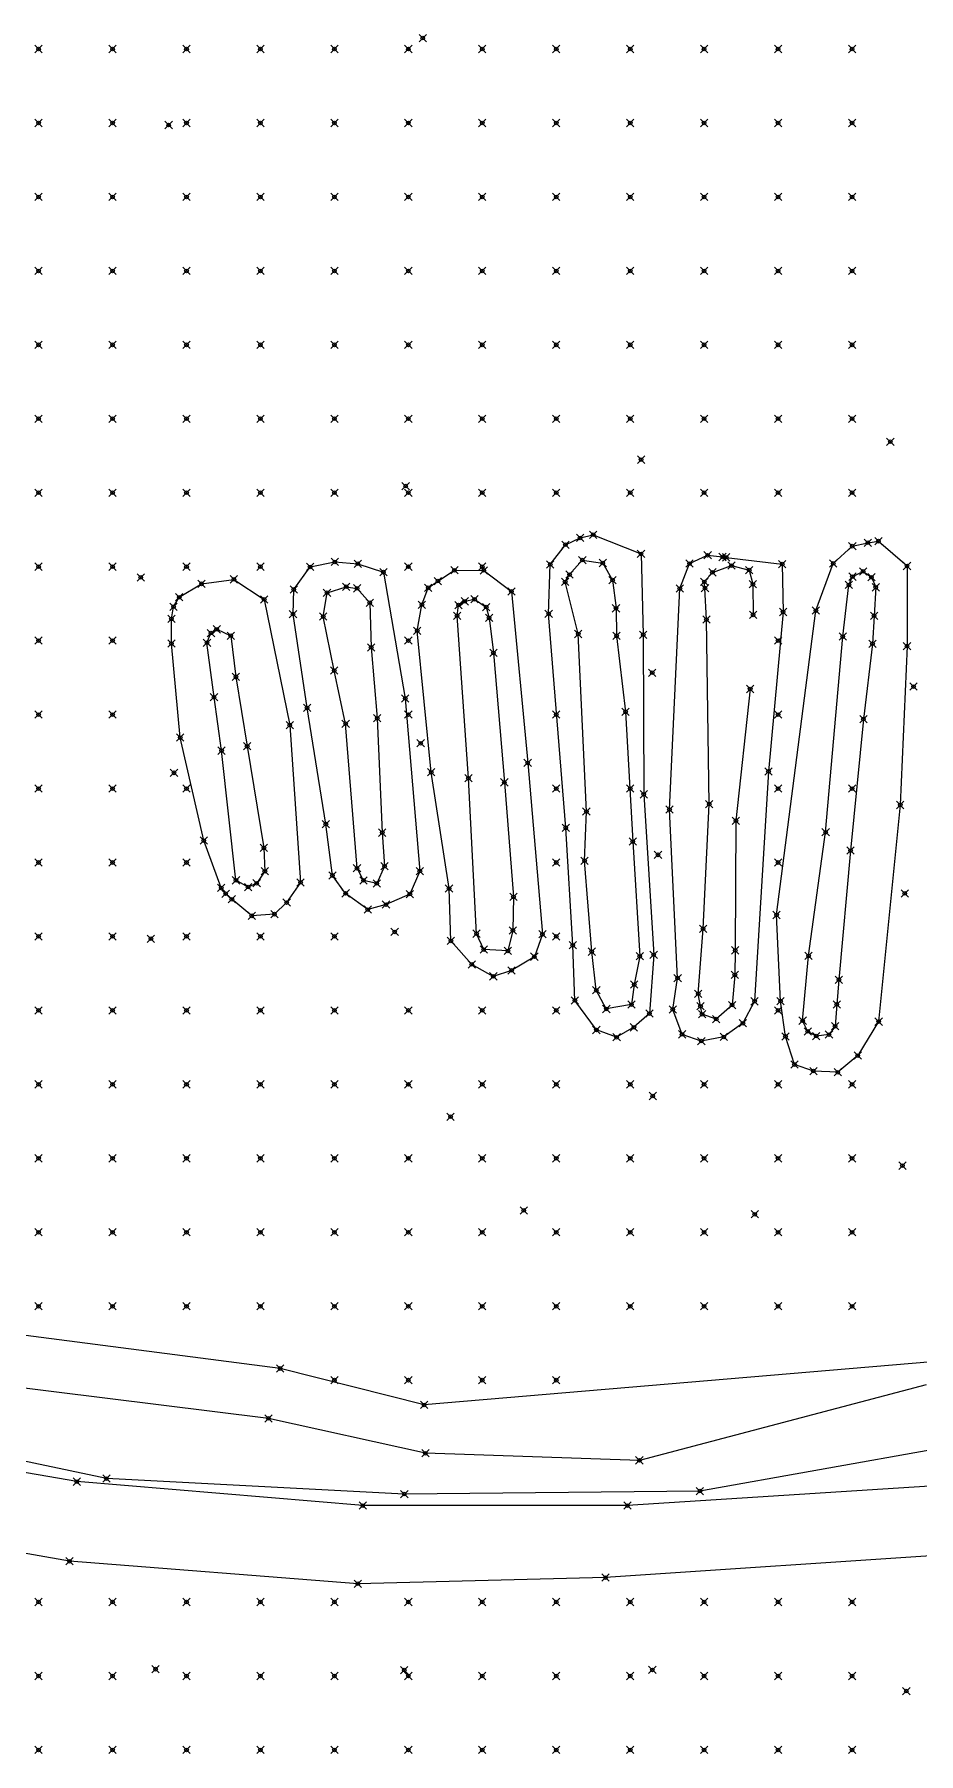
# Model space of a CAD drawing. Header units: metres. Extents: x 441556 to 446409, y 432338 to 461058.
# Drawn here: x 443447.5 to 443483.4, y 448476.8 to 448546.5 of the extents above; entities that cross this region are included whole.
import ezdxf

# ---------------------------------------------------------------- set-up
doc = ezdxf.new("R2010")
doc.units = ezdxf.units.M
doc.header["$MEASUREMENT"] = 0
doc.header["$PDMODE"] = 35
doc.header["$PDSIZE"] = 0.15
for name, color, linetype, lineweight in [('DTM-BRE-RevN_GRP_Bazin jos', 2, 'Continuous', 0), ('DTM-BRE-RevN_GRP_Bazin sus', 2, 'Continuous', 0), ('DTM-BRE-RevN_GRP_DRUM PIATRA', 2, 'Continuous', 0), ('DTM-BRE-RevN_GRP_FIRUL APEI', 2, 'Continuous', 0), ('DTM-BRE-RevN_GRP_RAU', 2, 'Continuous', 0), ('DTM-BRE-RevN_GRP_TALUZ SUS', 2, 'Continuous', 0), ('DTM-NOK-RevN_LIDAR_co_lidar', 91, 'Continuous', 0), ('DTM-NOK-RevN_RTK', 32, 'Continuous', 0)]:
    doc.layers.add(name, color=color, linetype=linetype, lineweight=lineweight)

msp = doc.modelspace()

# ---------------------------------------------------------------- linework, layer by layer
at = {"layer": 'DTM-BRE-RevN_GRP_Bazin jos'}
for p, q in [((443469.219, 448524.587, 348.872), (443469.736, 448525.174, 349.002)), ((443469.736, 448525.174, 349.002), (443470.565, 448525.057, 348.95)), ((443470.565, 448525.057, 348.95), (443470.963, 448524.366, 348.948)), ((443474.684, 448524.289, 349.06), (443475.014, 448524.679, 349.012)), ((443475.014, 448524.679, 349.012), (443475.786, 448524.951, 349.066)), ((443475.786, 448524.951, 349.066), (443476.505, 448524.772, 349.066)), ((443476.505, 448524.772, 349.066), (443476.653, 448524.195, 349.05)), ((443480.694, 448524.504, 349.552), (443481.123, 448524.716, 349.342)), ((443481.123, 448524.716, 349.342), (443481.463, 448524.479, 349.39)), ((443459.382, 448523.849, 348.727), (443460.161, 448524.096, 348.754)), ((443460.161, 448524.096, 348.754), (443460.603, 448524.03, 348.722)), ((443460.603, 448524.03, 348.722), (443461.117, 448523.444, 348.485)), ((443469.041, 448524.289, 348.942), (443469.219, 448524.587, 348.872)), ((443469.569, 448522.178, 348.71), (443469.041, 448524.289, 348.942)), ((443470.963, 448524.366, 348.948), (443471.103, 448523.22, 348.69)), ((443474.711, 448524.038, 348.984), (443474.684, 448524.289, 349.06)), ((443474.77, 448522.763, 348.85), (443474.711, 448524.038, 348.984)), ((443476.653, 448524.195, 349.05), (443476.664, 448522.955, 348.853)), ((443480.301, 448522.075, 349.37), (443480.547, 448524.168, 349.522)), ((443480.547, 448524.168, 349.522), (443480.694, 448524.504, 349.552)), ((443481.463, 448524.479, 349.39), (443481.639, 448524.071, 349.308)), ((443481.639, 448524.071, 349.308), (443481.569, 448522.916, 349.14)), ((443459.227, 448522.886, 348.464), (443459.382, 448523.849, 348.727)), ((443461.117, 448523.444, 348.485), (443461.172, 448521.635, 348.137)), ((443464.659, 448522.919, 348.756), (443464.715, 448523.35, 349.015)), ((443464.715, 448523.35, 349.015), (443464.967, 448523.503, 349.086)), ((443464.967, 448523.503, 349.086), (443465.365, 448523.588, 349.084)), ((443465.365, 448523.588, 349.084), (443465.841, 448523.267, 349.111)), ((443459.675, 448520.693, 347.969), (443459.227, 448522.886, 348.464)), ((443465.115, 448516.33, 348.404), (443464.659, 448522.919, 348.756)), ((443465.841, 448523.267, 349.111), (443465.957, 448522.831, 348.911)), ((443465.957, 448522.831, 348.911), (443466.132, 448521.411, 348.56)), ((443471.103, 448523.22, 348.69), (443471.126, 448522.103, 348.623)), ((443474.886, 448515.278, 348.23), (443474.77, 448522.763, 348.85)), ((443481.569, 448522.916, 349.14), (443481.505, 448521.78, 349.003)), ((443454.513, 448521.825, 348.164), (443454.675, 448522.215, 348.241)), ((443454.675, 448522.215, 348.241), (443454.908, 448522.368, 348.293)), ((443454.908, 448522.368, 348.293), (443455.478, 448522.107, 348.465)), ((443455.478, 448522.107, 348.465), (443455.686, 448520.441, 347.966)), ((443469.9, 448514.974, 348.275), (443469.569, 448522.178, 348.71)), ((443471.126, 448522.103, 348.623), (443471.492, 448519.021, 348.45)), ((443479.605, 448514.137, 348.99), (443480.301, 448522.075, 349.37)), ((443454.798, 448519.613, 347.864), (443454.513, 448521.825, 348.164)), ((443461.172, 448521.635, 348.137), (443461.42, 448518.762, 347.885)), ((443466.132, 448521.411, 348.56), (443466.574, 448516.161, 348.465)), ((443481.505, 448521.78, 349.003), (443481.135, 448518.725, 348.89)), ((443460.137, 448518.537, 347.938), (443459.675, 448520.693, 347.969)), ((443455.686, 448520.441, 347.966), (443456.143, 448517.626, 347.887)), ((443476.543, 448519.948, 348.5), (443475.966, 448514.605, 348.305)), ((443455.103, 448517.447, 347.817), (443454.798, 448519.613, 347.864)), ((443460.598, 448512.68, 348.368), (443460.137, 448518.537, 347.938)), ((443461.42, 448518.762, 347.885), (443461.622, 448514.121, 348.241)), ((443471.492, 448519.021, 348.45), (443471.782, 448513.761, 348.465)), ((443481.135, 448518.725, 348.89), (443480.615, 448513.394, 348.815)), ((443455.689, 448512.188, 348.486), (443455.103, 448517.447, 347.817)), ((443456.143, 448517.626, 347.887), (443456.82, 448513.503, 348.131)), ((443465.448, 448510.023, 348.628), (443465.115, 448516.33, 348.404)), ((443466.574, 448516.161, 348.465), (443466.945, 448511.515, 348.331)), ((443469.828, 448512.981, 348.357), (443469.9, 448514.974, 348.275)), ((443474.635, 448510.223, 348.25), (443474.886, 448515.278, 348.23)), ((443475.966, 448514.605, 348.305), (443475.939, 448509.347, 348.21)), ((443461.622, 448514.121, 348.241), (443461.718, 448512.761, 348.582)), ((443471.782, 448513.761, 348.465), (443472.066, 448509.109, 348.131)), ((443478.912, 448509.122, 348.85), (443479.605, 448514.137, 348.99)), ((443456.82, 448513.503, 348.131), (443456.86, 448512.555, 348.283)), ((443470.121, 448509.295, 348.294), (443469.828, 448512.981, 348.357)), ((443480.615, 448513.394, 348.815), (443480.142, 448508.156, 348.57)), ((443456.182, 448511.915, 348.615), (443455.689, 448512.188, 348.486)), ((443456.86, 448512.555, 348.283), (443456.529, 448512.067, 348.471)), ((443460.865, 448512.182, 348.889), (443460.598, 448512.68, 348.368)), ((443461.397, 448512.064, 348.975), (443460.865, 448512.182, 348.889)), ((443461.718, 448512.761, 348.582), (443461.397, 448512.064, 348.975)), ((443456.529, 448512.067, 348.471), (443456.182, 448511.915, 348.615)), ((443466.945, 448511.515, 348.331), (443466.921, 448510.157, 348.462)), ((443465.74, 448509.38, 348.78), (443465.448, 448510.023, 348.628)), ((443466.921, 448510.157, 348.462), (443466.72, 448509.326, 348.816)), ((443474.439, 448507.588, 348.493), (443474.635, 448510.223, 348.25)), ((443466.72, 448509.326, 348.816), (443465.74, 448509.38, 348.78)), ((443475.939, 448509.347, 348.21), (443475.922, 448508.352, 348.285)), ((443470.304, 448507.73, 348.233), (443470.121, 448509.295, 348.294)), ((443472.066, 448509.109, 348.131), (443471.842, 448507.96, 348.384)), ((443478.672, 448506.495, 348.963), (443478.912, 448509.122, 348.85)), ((443471.842, 448507.96, 348.384), (443471.73, 448507.147, 348.416)), ((443475.922, 448508.352, 348.285), (443475.812, 448507.128, 348.35)), ((443480.142, 448508.156, 348.57), (443480.054, 448507.155, 348.715)), ((443470.709, 448506.969, 348.43), (443470.304, 448507.73, 348.233)), ((443474.529, 448507.083, 348.482), (443474.439, 448507.588, 348.493)), ((443471.73, 448507.147, 348.416), (443470.709, 448506.969, 348.43)), ((443474.592, 448506.755, 348.512), (443474.529, 448507.083, 348.482)), ((443475.17, 448506.559, 348.513), (443474.592, 448506.755, 348.512)), ((443475.812, 448507.128, 348.35), (443475.17, 448506.559, 348.513)), ((443480.054, 448507.155, 348.715), (443479.99, 448506.269, 348.84)), ((443478.879, 448506.059, 349.126), (443478.672, 448506.495, 348.963)), ((443479.224, 448505.868, 349.072), (443478.879, 448506.059, 349.126)), ((443479.741, 448505.933, 349.073), (443479.224, 448505.868, 349.072)), ((443479.99, 448506.269, 348.84), (443479.741, 448505.933, 349.073))]:
    msp.add_line(p, q, dxfattribs=at)
at = {"layer": 'DTM-BRE-RevN_GRP_Bazin sus'}
for p, q in [((443469.052, 448525.797, 349.717), (443469.644, 448526.075, 349.81)), ((443469.644, 448526.075, 349.81), (443470.178, 448526.201, 349.753)), ((443470.178, 448526.201, 349.753), (443472.117, 448525.428, 349.83)), ((443468.435, 448524.998, 349.587), (443469.052, 448525.797, 349.717)), ((443472.117, 448525.428, 349.83), (443472.205, 448522.145, 349.772)), ((443474.086, 448525.034, 349.877), (443474.819, 448525.372, 349.804)), ((443474.819, 448525.372, 349.804), (443475.425, 448525.301, 349.835)), ((443479.914, 448525.042, 349.938), (443480.686, 448525.74, 350.068)), ((443480.686, 448525.74, 350.068), (443481.321, 448525.879, 350.161)), ((443481.321, 448525.879, 350.161), (443481.744, 448525.943, 350.251)), ((443481.744, 448525.943, 350.251), (443482.905, 448524.937, 349.945)), ((443458.031, 448523.983, 349.636), (443458.698, 448524.897, 349.878)), ((443458.698, 448524.897, 349.878), (443459.702, 448525.1, 349.739)), ((443459.702, 448525.1, 349.739), (443460.628, 448525.029, 349.749)), ((443460.628, 448525.029, 349.749), (443461.668, 448524.686, 349.628)), ((443461.668, 448524.686, 349.628), (443462.555, 448519.565, 349.304)), ((443463.877, 448524.324, 349.452), (443464.55, 448524.762, 349.187)), ((443464.55, 448524.762, 349.187), (443465.739, 448524.755, 349.292)), ((443465.739, 448524.755, 349.292), (443466.863, 448523.904, 349.47)), ((443468.371, 448522.996, 349.692), (443468.435, 448524.998, 349.587)), ((443473.691, 448524.022, 349.761), (443474.086, 448525.034, 349.877)), ((443475.425, 448525.301, 349.835), (443475.575, 448525.287, 349.838)), ((443475.575, 448525.287, 349.838), (443477.846, 448525.014, 349.894)), ((443477.846, 448525.014, 349.894), (443477.881, 448523.071, 349.844)), ((443479.211, 448523.127, 349.911), (443479.914, 448525.042, 349.938)), ((443482.905, 448524.937, 349.945), (443482.905, 448521.688, 349.964)), ((443453.39, 448523.667, 349.736), (443454.292, 448524.212, 349.539)), ((443454.292, 448524.212, 349.539), (443455.607, 448524.395, 349.739)), ((443455.607, 448524.395, 349.739), (443456.833, 448523.578, 349.645)), ((443458.002, 448522.984, 349.428), (443458.031, 448523.983, 349.636)), ((443463.229, 448523.366, 349.578), (443463.488, 448524.05, 349.571)), ((443463.488, 448524.05, 349.571), (443463.877, 448524.324, 349.452)), ((443473.272, 448515.059, 349.754), (443473.691, 448524.022, 349.761)), ((443453.073, 448522.79, 349.58), (443453.159, 448523.284, 349.56)), ((443453.159, 448523.284, 349.56), (443453.39, 448523.667, 349.736)), ((443456.833, 448523.578, 349.645), (443457.871, 448518.485, 349.324)), ((443463.043, 448522.31, 349.646), (443463.229, 448523.366, 349.578)), ((443466.863, 448523.904, 349.47), (443467.52, 448516.952, 349.565)), ((443453.073, 448521.791, 349.387), (443453.073, 448522.79, 349.58)), ((443458.573, 448519.179, 349.224), (443458.002, 448522.984, 349.428)), ((443469.066, 448514.316, 349.505), (443468.371, 448522.996, 349.692)), ((443477.881, 448523.071, 349.844), (443477.287, 448516.602, 349.778)), ((443477.615, 448510.782, 349.887), (443479.211, 448523.127, 349.911)), ((443463.608, 448516.573, 349.455), (443463.043, 448522.31, 349.646)), ((443472.205, 448522.145, 349.772), (443472.226, 448515.676, 349.56)), ((443453.431, 448517.976, 349.268), (443453.073, 448521.791, 349.387)), ((443482.905, 448521.688, 349.964), (443482.63, 448515.243, 349.808)), ((443459.333, 448514.467, 349.232), (443458.573, 448519.179, 349.224)), ((443462.555, 448519.565, 349.304), (443463.146, 448512.563, 349.515)), ((443457.871, 448518.485, 349.324), (443458.308, 448512.102, 349.299)), ((443454.381, 448513.798, 349.161), (443453.431, 448517.976, 349.268)), ((443464.33, 448511.852, 349.435), (443463.608, 448516.573, 349.455)), ((443467.52, 448516.952, 349.565), (443468.117, 448510.003, 349.45)), ((443477.287, 448516.602, 349.778), (443476.721, 448507.28, 349.697)), ((443472.226, 448515.676, 349.56), (443472.63, 448509.17, 349.353)), ((443473.602, 448508.222, 349.577), (443473.272, 448515.059, 349.754)), ((443482.63, 448515.243, 349.808), (443481.755, 448506.456, 349.829)), ((443459.603, 448512.383, 349.272), (443459.333, 448514.467, 349.232)), ((443469.349, 448509.555, 349.405), (443469.066, 448514.316, 349.505)), ((443455.09, 448511.882, 349.223), (443454.381, 448513.798, 349.161)), ((443460.137, 448511.659, 349.306), (443459.603, 448512.383, 349.272)), ((443463.146, 448512.563, 349.515), (443462.74, 448511.628, 349.43)), ((443455.27, 448511.645, 349.113), (443455.09, 448511.882, 349.223)), ((443455.521, 448511.422, 349.167), (443455.27, 448511.645, 349.113)), ((443456.328, 448510.747, 349.311), (443455.521, 448511.422, 349.167)), ((443458.308, 448512.102, 349.299), (443457.744, 448511.287, 349.176)), ((443461.035, 448511, 349.379), (443460.137, 448511.659, 349.306)), ((443462.74, 448511.628, 349.43), (443461.774, 448511.203, 349.353)), ((443464.405, 448509.729, 349.475), (443464.33, 448511.852, 349.435)), ((443457.25, 448510.815, 349.288), (443456.328, 448510.747, 349.311)), ((443457.744, 448511.287, 349.176), (443457.25, 448510.815, 349.288)), ((443461.774, 448511.203, 349.353), (443461.035, 448511, 349.379)), ((443477.776, 448507.291, 349.716), (443477.615, 448510.782, 349.887)), ((443465.25, 448508.776, 349.423), (443464.405, 448509.729, 349.475)), ((443468.117, 448510.003, 349.45), (443467.79, 448509.091, 349.578)), ((443469.434, 448507.319, 349.345), (443469.349, 448509.555, 349.405)), ((443466.126, 448508.293, 349.478), (443465.25, 448508.776, 349.423)), ((443467.79, 448509.091, 349.578), (443466.867, 448508.531, 349.468)), ((443472.63, 448509.17, 349.353), (443472.457, 448506.781, 349.528)), ((443466.867, 448508.531, 349.468), (443466.126, 448508.293, 349.478)), ((443473.403, 448506.954, 349.608), (443473.602, 448508.222, 349.577)), ((443470.305, 448506.118, 349.263), (443469.434, 448507.319, 349.345)), ((443476.721, 448507.28, 349.697), (443476.247, 448506.389, 349.577)), ((443477.977, 448505.858, 349.738), (443477.776, 448507.291, 349.716)), ((443472.457, 448506.781, 349.528), (443471.83, 448506.226, 349.568)), ((443473.782, 448505.941, 349.485), (443473.403, 448506.954, 349.608)), ((443471.128, 448505.825, 349.268), (443470.305, 448506.118, 349.263)), ((443471.83, 448506.226, 349.568), (443471.128, 448505.825, 349.268)), ((443474.563, 448505.669, 349.506), (443473.782, 448505.941, 349.485)), ((443475.474, 448505.837, 349.551), (443474.563, 448505.669, 349.506)), ((443476.247, 448506.389, 349.577), (443475.474, 448505.837, 349.551)), ((443478.338, 448504.718, 349.624), (443477.977, 448505.858, 349.738)), ((443481.755, 448506.456, 349.829), (443480.905, 448505.082, 349.687)), ((443479.108, 448504.451, 349.786), (443478.338, 448504.718, 349.624)), ((443480.097, 448504.402, 349.711), (443479.108, 448504.451, 349.786)), ((443480.905, 448505.082, 349.687), (443480.097, 448504.402, 349.711))]:
    msp.add_line(p, q, dxfattribs=at)
at = {"layer": 'DTM-BRE-RevN_GRP_DRUM PIATRA'}
for p, q in [((443449.234, 448487.799, 348.073), (443438.989, 448489.576, 347.897)), ((443460.829, 448486.829, 348.43), (443449.234, 448487.799, 348.073)), ((443486.265, 448487.772, 349.371), (443471.564, 448486.83, 348.772)), ((443448.942, 448484.571, 348.18), (443438.034, 448486.5, 347.768)), ((443471.564, 448486.83, 348.772), (443460.829, 448486.829, 348.43)), ((443486.115, 448484.942, 349.404), (443470.68, 448483.907, 348.808)), ((443460.632, 448483.657, 348.569), (443448.942, 448484.571, 348.18)), ((443470.68, 448483.907, 348.808), (443460.632, 448483.657, 348.569))]:
    msp.add_line(p, q, dxfattribs=at)
at = {"layer": 'DTM-BRE-RevN_GRP_FIRUL APEI'}
for p, q in [((443457.476, 448492.389, 347.367), (443442.079, 448494.378, 346.887)), ((443483.915, 448492.655, 347.876), (443463.317, 448490.914, 347.566)), ((443463.317, 448490.914, 347.566), (443457.476, 448492.389, 347.367))]:
    msp.add_line(p, q, dxfattribs=at)
at = {"layer": 'DTM-BRE-RevN_GRP_RAU'}
for p, q in [((443457.003, 448490.363, 347.557), (443440.828, 448492.361, 347.204)), ((443483.684, 448491.72, 348.154), (443472.049, 448488.663, 348.036)), ((443463.373, 448488.951, 347.705), (443457.003, 448490.363, 347.557)), ((443472.049, 448488.663, 348.036), (443463.373, 448488.951, 347.705))]:
    msp.add_line(p, q, dxfattribs=at)
at = {"layer": 'DTM-BRE-RevN_GRP_TALUZ SUS'}
for p, q in [((443450.437, 448487.924, 348.076), (443439.31, 448490.292, 347.963)), ((443484.211, 448489.138, 349.316), (443474.507, 448487.418, 348.932)), ((443462.517, 448487.296, 348.502), (443450.437, 448487.924, 348.076)), ((443474.507, 448487.418, 348.932), (443462.517, 448487.296, 348.502))]:
    msp.add_line(p, q, dxfattribs=at)
at = {"layer": 'DTM-NOK-RevN_LIDAR_co_lidar'}
for p in [(443447.683, 448545.904, 360.932), (443450.683, 448545.904, 361.954), (443453.682, 448545.904, 362.986), (443456.681, 448545.904, 363.737), (443459.681, 448545.904, 364.309), (443462.68, 448545.904, 365.339), (443465.679, 448545.904, 364.86), (443468.679, 448545.904, 364.376), (443471.678, 448545.904, 365.101), (443474.677, 448545.904, 365.413), (443477.677, 448545.904, 364.589), (443480.676, 448545.904, 363.922), (443447.683, 448542.904, 360.376), (443450.683, 448542.904, 360.753), (443453.682, 448542.904, 361.179), (443456.681, 448542.904, 361.497), (443459.681, 448542.904, 361.522), (443462.68, 448542.904, 361.972), (443465.679, 448542.904, 361.31), (443468.679, 448542.904, 360.297), (443471.678, 448542.904, 361.006), (443474.677, 448542.904, 361.489), (443477.677, 448542.904, 360.924), (443480.676, 448542.904, 360.448), (443447.683, 448539.905, 360.144), (443450.683, 448539.905, 359.437), (443453.682, 448539.905, 358.393), (443456.681, 448539.905, 357.918), (443459.681, 448539.905, 357.578), (443462.68, 448539.905, 357.302), (443465.679, 448539.905, 357.031), (443468.679, 448539.905, 356.808), (443471.678, 448539.905, 356.759), (443474.677, 448539.905, 357.574), (443477.677, 448539.905, 357.526), (443480.676, 448539.905, 357.138), (443447.683, 448536.906, 359.841), (443450.683, 448536.906, 358.738), (443453.682, 448536.906, 356.837), (443456.681, 448536.906, 355.262), (443459.681, 448536.906, 354.117), (443462.68, 448536.906, 353.897), (443465.679, 448536.906, 353.792), (443468.679, 448536.906, 353.785), (443471.678, 448536.906, 353.575), (443474.677, 448536.906, 353.914), (443477.677, 448536.906, 354.184), (443480.676, 448536.906, 354.182), (443447.683, 448533.906, 357.742), (443450.683, 448533.906, 356.654), (443453.682, 448533.906, 355.005), (443456.681, 448533.906, 353.122), (443459.681, 448533.906, 352.217), (443462.68, 448533.906, 351.597), (443465.679, 448533.906, 351.328), (443468.679, 448533.906, 351.066), (443471.678, 448533.906, 351.171), (443474.677, 448533.906, 351.269), (443477.677, 448533.906, 351.568), (443480.676, 448533.906, 351.832), (443447.683, 448530.907, 354.019), (443450.683, 448530.907, 352.882), (443453.682, 448530.907, 351.848), (443456.681, 448530.907, 351.071), (443459.681, 448530.907, 350.575), (443462.68, 448530.907, 350.145), (443465.679, 448530.907, 349.976), (443468.679, 448530.907, 349.985), (443471.678, 448530.907, 350.039), (443474.677, 448530.907, 350.068), (443477.677, 448530.907, 350.125), (443480.676, 448530.907, 350.239), (443447.683, 448527.908, 351.192), (443450.683, 448527.908, 350.344), (443453.682, 448527.908, 350.033), (443456.681, 448527.908, 349.885), (443459.681, 448527.908, 349.804), (443462.68, 448527.908, 349.775), (443465.679, 448527.908, 349.762), (443468.679, 448527.908, 349.75), (443471.678, 448527.908, 349.797), (443474.677, 448527.908, 349.802), (443477.677, 448527.908, 349.864), (443480.676, 448527.908, 349.925), (443447.683, 448524.908, 350.042), (443450.683, 448524.908, 349.711), (443453.682, 448524.908, 349.512), (443456.681, 448524.908, 349.536), (443462.68, 448524.908, 349.313), (443465.679, 448524.908, 349.351), (443447.683, 448521.909, 349.45), (443450.683, 448521.909, 349.439), (443462.68, 448521.909, 348.606), (443477.677, 448521.909, 348.99), (443447.683, 448518.91, 349.194), (443450.683, 448518.91, 349.231), (443462.68, 448518.91, 348.553), (443468.679, 448518.91, 348.391), (443477.677, 448518.91, 348.716), (443447.683, 448515.91, 348.984), (443450.683, 448515.91, 349.039), (443453.682, 448515.91, 348.569), (443468.679, 448515.91, 348.27), (443471.678, 448515.91, 348.272), (443477.677, 448515.91, 348.517), (443480.676, 448515.91, 348.723), (443447.683, 448512.911, 348.921), (443450.683, 448512.911, 348.976), (443453.682, 448512.911, 348.804), (443468.679, 448512.911, 348.263), (443477.677, 448512.911, 348.409), (443447.683, 448509.912, 348.783), (443450.683, 448509.912, 348.845), (443453.682, 448509.912, 348.918), (443456.681, 448509.912, 348.97), (443459.681, 448509.912, 349.051), (443468.679, 448509.912, 348.505), (443447.683, 448506.912, 348.767), (443450.683, 448506.912, 348.812), (443453.682, 448506.912, 348.916), (443456.681, 448506.912, 349.035), (443459.681, 448506.912, 349.127), (443462.68, 448506.912, 349.094), (443465.679, 448506.912, 349.029), (443468.679, 448506.912, 348.865), (443477.677, 448506.912, 348.842), (443479.224, 448505.868, 349.072), (443447.683, 448503.913, 348.787), (443450.683, 448503.913, 348.875), (443453.682, 448503.913, 348.935), (443456.681, 448503.913, 348.958), (443459.681, 448503.913, 348.982), (443462.68, 448503.913, 348.953), (443465.679, 448503.913, 348.969), (443468.679, 448503.913, 349.007), (443471.678, 448503.913, 349.141), (443474.677, 448503.913, 349.208), (443477.677, 448503.913, 349.294), (443480.676, 448503.913, 349.393), (443447.683, 448500.913, 348.044), (443450.683, 448500.913, 348.451), (443453.682, 448500.913, 348.795), (443456.681, 448500.913, 348.913), (443459.681, 448500.913, 348.866), (443462.68, 448500.913, 348.895), (443465.679, 448500.913, 348.916), (443468.679, 448500.913, 349.012), (443471.678, 448500.913, 349.093), (443474.677, 448500.913, 349.199), (443477.677, 448500.913, 349.316), (443480.676, 448500.913, 349.426), (443447.683, 448497.914, 347.343), (443450.683, 448497.914, 347.589), (443453.682, 448497.914, 348.028), (443456.681, 448497.914, 348.236), (443459.681, 448497.914, 348.149), (443462.68, 448497.914, 348.113), (443465.679, 448497.914, 348.277), (443468.679, 448497.914, 348.401), (443471.678, 448497.914, 348.501), (443474.677, 448497.914, 348.65), (443477.677, 448497.914, 348.741), (443480.676, 448497.914, 348.742), (443447.683, 448494.915, 347.065), (443450.683, 448494.915, 347.094), (443453.682, 448494.915, 347.333), (443456.681, 448494.915, 347.465), (443459.681, 448494.915, 347.52), (443462.68, 448494.915, 347.569), (443465.679, 448494.915, 347.73), (443468.679, 448494.915, 347.872), (443471.678, 448494.915, 348.023), (443474.677, 448494.915, 348.075), (443477.677, 448494.915, 348.116), (443480.676, 448494.915, 348.141), (443459.681, 448491.915, 347.376), (443462.68, 448491.915, 347.454), (443465.679, 448491.915, 347.567), (443468.679, 448491.915, 347.702), (443447.683, 448482.917, 348.213), (443450.683, 448482.917, 348.207), (443453.682, 448482.917, 348.238), (443456.681, 448482.917, 348.307), (443459.681, 448482.917, 348.366), (443462.68, 448482.917, 348.44), (443465.679, 448482.917, 348.515), (443468.679, 448482.917, 348.615), (443471.678, 448482.917, 348.734), (443474.677, 448482.917, 348.836), (443477.677, 448482.917, 348.935), (443480.676, 448482.917, 349.044), (443447.683, 448479.918, 348.393), (443450.683, 448479.918, 348.406), (443453.682, 448479.918, 348.441), (443456.681, 448479.918, 348.482), (443459.681, 448479.918, 348.527), (443462.68, 448479.918, 348.611), (443465.679, 448479.918, 348.702), (443468.679, 448479.918, 348.806), (443471.678, 448479.918, 348.916), (443474.677, 448479.918, 348.989), (443477.677, 448479.918, 349.073), (443480.676, 448479.918, 349.166), (443447.683, 448476.919, 348.375), (443450.683, 448476.919, 348.421), (443453.682, 448476.919, 348.473), (443456.681, 448476.919, 348.528), (443459.681, 448476.919, 348.596), (443462.68, 448476.919, 348.689), (443465.679, 448476.919, 348.803), (443468.679, 448476.919, 348.906), (443471.678, 448476.919, 348.975), (443474.677, 448476.919, 349.039), (443477.677, 448476.919, 349.146), (443480.676, 448476.919, 349.25)]:
    msp.add_point(p, dxfattribs=at)
at = {"layer": 'DTM-NOK-RevN_RTK'}
for p in [(443463.265, 448546.347, 366.229), (443452.959, 448542.821, 362.232), (443482.228, 448529.977, 350.196), (443472.121, 448529.249, 349.937), (443462.572, 448528.175, 349.978), (443469.644, 448526.075, 349.81), (443470.178, 448526.201, 349.753), (443481.744, 448525.943, 350.251), (443469.052, 448525.797, 349.717), (443472.117, 448525.428, 349.83), (443474.819, 448525.372, 349.804), (443475.425, 448525.301, 349.835), (443475.575, 448525.287, 349.838), (443480.686, 448525.74, 350.068), (443481.321, 448525.879, 350.161), (443458.698, 448524.897, 349.878), (443459.702, 448525.1, 349.739), (443460.628, 448525.029, 349.749), (443461.668, 448524.686, 349.628), (443464.55, 448524.762, 349.187), (443465.739, 448524.755, 349.292), (443468.435, 448524.998, 349.587), (443469.219, 448524.587, 348.872), (443469.736, 448525.174, 349.002), (443470.565, 448525.057, 348.95), (443474.086, 448525.034, 349.877), (443475.014, 448524.679, 349.012), (443475.786, 448524.951, 349.066), (443476.505, 448524.772, 349.066), (443477.846, 448525.014, 349.894), (443479.914, 448525.042, 349.938), (443481.123, 448524.716, 349.342), (443482.905, 448524.937, 349.945), (443451.827, 448524.473, 349.843), (443454.292, 448524.212, 349.539), (443455.607, 448524.395, 349.739), (443458.031, 448523.983, 349.636), (443459.382, 448523.849, 348.727), (443460.161, 448524.096, 348.754), (443460.603, 448524.03, 348.722), (443463.488, 448524.05, 349.571), (443463.877, 448524.324, 349.452), (443466.863, 448523.904, 349.47), (443469.041, 448524.289, 348.942), (443470.963, 448524.366, 348.948), (443473.691, 448524.022, 349.761), (443474.684, 448524.289, 349.06), (443474.711, 448524.038, 348.984), (443476.653, 448524.195, 349.05), (443480.547, 448524.168, 349.522), (443480.694, 448524.504, 349.552), (443481.463, 448524.479, 349.39), (443481.639, 448524.071, 349.308), (443453.159, 448523.284, 349.56), (443453.39, 448523.667, 349.736), (443456.833, 448523.578, 349.645), (443461.117, 448523.444, 348.485), (443463.229, 448523.366, 349.578), (443464.715, 448523.35, 349.015), (443464.967, 448523.503, 349.086), (443465.365, 448523.588, 349.084), (443465.841, 448523.267, 349.111), (443471.103, 448523.22, 348.69), (443479.211, 448523.127, 349.911), (443453.073, 448522.79, 349.58), (443458.002, 448522.984, 349.428), (443459.227, 448522.886, 348.464), (443464.659, 448522.919, 348.756), (443465.957, 448522.831, 348.911), (443468.371, 448522.996, 349.692), (443474.77, 448522.763, 348.85), (443476.664, 448522.955, 348.853), (443477.881, 448523.071, 349.844), (443481.569, 448522.916, 349.14), (443453.073, 448521.791, 349.387), (443454.513, 448521.825, 348.164), (443454.675, 448522.215, 348.241), (443454.908, 448522.368, 348.293), (443455.478, 448522.107, 348.465), (443463.043, 448522.31, 349.646), (443469.569, 448522.178, 348.71), (443471.126, 448522.103, 348.623), (443472.205, 448522.145, 349.772), (443480.301, 448522.075, 349.37), (443481.505, 448521.78, 349.003), (443461.172, 448521.635, 348.137), (443466.132, 448521.411, 348.56), (443482.905, 448521.688, 349.964), (443455.686, 448520.441, 347.966), (443459.675, 448520.693, 347.969), (443472.571, 448520.608, 349.711), (443476.543, 448519.948, 348.5), (443483.173, 448520.048, 350.068), (443454.798, 448519.613, 347.864), (443458.573, 448519.179, 349.224), (443462.555, 448519.565, 349.304), (443471.492, 448519.021, 348.45), (443457.871, 448518.485, 349.324), (443460.137, 448518.537, 347.938), (443461.42, 448518.762, 347.885), (443481.135, 448518.725, 348.89), (443453.431, 448517.976, 349.268), (443456.143, 448517.626, 347.887), (443463.18, 448517.746, 349.519), (443455.103, 448517.447, 347.817), (443467.52, 448516.952, 349.565), (443453.175, 448516.547, 349.28), (443463.608, 448516.573, 349.455), (443465.115, 448516.33, 348.404), (443466.574, 448516.161, 348.465), (443477.287, 448516.602, 349.778), (443472.226, 448515.676, 349.56), (443469.9, 448514.974, 348.275), (443473.272, 448515.059, 349.754), (443474.886, 448515.278, 348.23), (443482.63, 448515.243, 349.808), (443459.333, 448514.467, 349.232), (443461.622, 448514.121, 348.241), (443469.066, 448514.316, 349.505), (443475.966, 448514.605, 348.305), (443479.605, 448514.137, 348.99), (443454.381, 448513.798, 349.161), (443456.82, 448513.503, 348.131), (443471.782, 448513.761, 348.465), (443480.615, 448513.394, 348.815), (443460.598, 448512.68, 348.368), (443461.718, 448512.761, 348.582), (443469.828, 448512.981, 348.357), (443472.806, 448513.221, 349.558), (443455.689, 448512.188, 348.486), (443456.529, 448512.067, 348.471), (443456.86, 448512.555, 348.283), (443458.308, 448512.102, 349.299), (443459.603, 448512.383, 349.272), (443460.865, 448512.182, 348.889), (443461.397, 448512.064, 348.975), (443463.146, 448512.563, 349.515), (443455.09, 448511.882, 349.223), (443455.27, 448511.645, 349.113), (443455.521, 448511.422, 349.167), (443456.182, 448511.915, 348.615), (443457.744, 448511.287, 349.176), (443460.137, 448511.659, 349.306), (443462.74, 448511.628, 349.43), (443464.33, 448511.852, 349.435), (443466.945, 448511.515, 348.331), (443482.814, 448511.657, 349.782), (443456.328, 448510.747, 349.311), (443457.25, 448510.815, 349.288), (443461.035, 448511, 349.379), (443461.774, 448511.203, 349.353), (443477.615, 448510.782, 349.887), (443462.126, 448510.094, 349.477), (443465.448, 448510.023, 348.628), (443466.921, 448510.157, 348.462), (443468.117, 448510.003, 349.45), (443474.635, 448510.223, 348.25), (443452.239, 448509.819, 349.08), (443464.405, 448509.729, 349.475), (443465.74, 448509.38, 348.78), (443466.72, 448509.326, 348.816), (443469.349, 448509.555, 349.405), (443470.121, 448509.295, 348.294), (443475.939, 448509.347, 348.21), (443465.25, 448508.776, 349.423), (443466.867, 448508.531, 349.468), (443467.79, 448509.091, 349.578), (443472.066, 448509.109, 348.131), (443472.63, 448509.17, 349.353), (443478.912, 448509.122, 348.85), (443466.126, 448508.293, 349.478), (443471.842, 448507.96, 348.384), (443473.602, 448508.222, 349.577), (443475.922, 448508.352, 348.285), (443480.142, 448508.156, 348.57), (443469.434, 448507.319, 349.345), (443470.304, 448507.73, 348.233), (443471.73, 448507.147, 348.416), (443474.439, 448507.588, 348.493), (443474.529, 448507.083, 348.482), (443475.812, 448507.128, 348.35), (443476.721, 448507.28, 349.697), (443477.776, 448507.291, 349.716), (443480.054, 448507.155, 348.715), (443470.709, 448506.969, 348.43), (443472.457, 448506.781, 349.528), (443473.403, 448506.954, 349.608), (443474.592, 448506.755, 348.512), (443475.17, 448506.559, 348.513), (443476.247, 448506.389, 349.577), (443478.672, 448506.495, 348.963), (443481.755, 448506.456, 349.829), (443470.305, 448506.118, 349.263), (443471.128, 448505.825, 349.268), (443471.83, 448506.226, 349.568), (443473.782, 448505.941, 349.485), (443475.474, 448505.837, 349.551), (443477.977, 448505.858, 349.738), (443478.879, 448506.059, 349.126), (443479.741, 448505.933, 349.073), (443479.99, 448506.269, 348.84), (443474.563, 448505.669, 349.506), (443480.905, 448505.082, 349.687), (443478.338, 448504.718, 349.624), (443479.108, 448504.451, 349.786), (443480.097, 448504.402, 349.711), (443472.593, 448503.44, 349.345), (443464.394, 448502.599, 349.013), (443482.72, 448500.616, 349.583), (443467.361, 448498.798, 349.222), (443476.732, 448498.646, 349.576), (443457.476, 448492.389, 347.367), (443457.003, 448490.363, 347.557), (443463.317, 448490.914, 347.566), (443463.373, 448488.951, 347.705), (443472.049, 448488.663, 348.036), (443449.234, 448487.799, 348.073), (443450.437, 448487.924, 348.076), (443462.517, 448487.296, 348.502), (443474.507, 448487.418, 348.932), (443460.829, 448486.829, 348.43), (443471.564, 448486.83, 348.772), (443448.942, 448484.571, 348.18), (443460.632, 448483.657, 348.569), (443470.68, 448483.907, 348.808), (443452.43, 448480.194, 348.673), (443462.515, 448480.158, 348.84), (443472.576, 448480.166, 349.185), (443482.877, 448479.305, 349.424)]:
    msp.add_point(p, dxfattribs=at)

doc.saveas('drawing.dxf')
